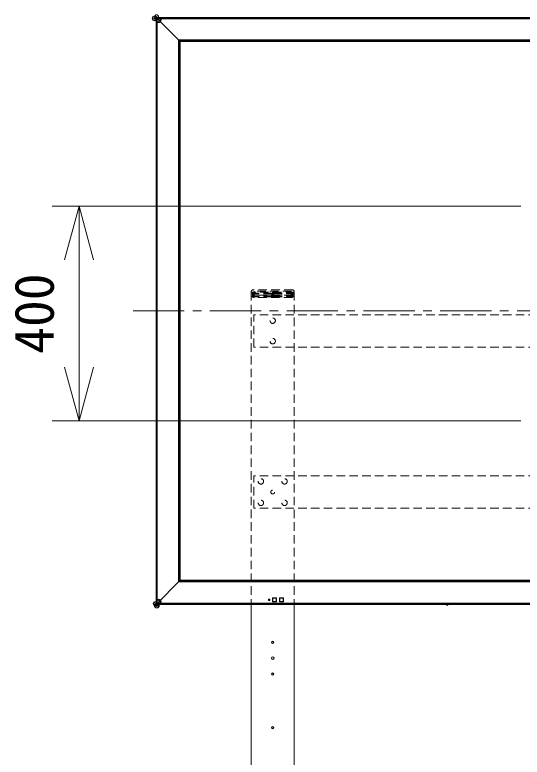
# Model space of a CAD drawing. Units: millimetres, scale not verified. Extents: x -62 to 367, y -117 to 355.
# Drawn here: x -47.16 to -23.56, y 33.57 to 68.11 of the extents above; entities that cross this region are included whole.
import ezdxf
from ezdxf.enums import TextEntityAlignment as Align

# ---------------------------------------------------------------- set-up
doc = ezdxf.new("R2010")
doc.units = ezdxf.units.MM
doc.header["$LTSCALE"] = 0.125
doc.linetypes.add('USER1', pattern=[28.575, 19.05, -3.175, 3.175, -3.175])
doc.linetypes.add('USER2', pattern=[4.7625, 3.175, -1.5875])
for name, color, linetype, lineweight in [('0-0_0', 7, 'Continuous', 18), ('0-5_SUNPO', 3, 'Continuous', 18), ('0-6_GAIKEI', 1, 'Continuous', 18)]:
    doc.layers.add(name, color=color, linetype=linetype, lineweight=lineweight)
doc.styles.add('ＭＳ ゴシック', font='')
doc.styles.get('ＭＳ ゴシック').set_extended_font_data('MS Gothic')

# ---------------------------------------------------------------- blocks, each defined once
blk = doc.blocks.new('_Open30')
at = {"layer": '0-0_0'}
blk.add_line((0, 0), (-1, 0), dxfattribs=at)
blk.add_lwpolyline([(-1, 0.26795), (0, 0), (-1, -0.26795)], dxfattribs=at)
blk = doc.blocks.new('D6')
at = {"layer": '0-5_SUNPO'}
for p, q in [((169.8797, 186.7167), (148.0769, 186.7167)), ((149.3269, 184.2167), (149.3269, 179.2167)), ((169.8797, 176.7167), (148.0769, 176.7167))]:
    blk.add_line(p, q, dxfattribs=at)
at = {"layer": '0-5_SUNPO', "xscale": 2.5, "yscale": 2.5}
for p, rotation in [((149.3269, 186.7167), 90), ((149.3269, 176.7167), 270)]:
    blk.add_blockref('_Open30', p, dxfattribs=dict(at, rotation=rotation))
at = {"layer": '0-5_SUNPO', "color": 7, "style": 'ＭＳ ゴシック'}
blk.add_text('400', height=1.833, rotation=90, dxfattribs=at).set_placement((148.7019, 179.8417), align=Align.BOTTOM_LEFT)

msp = doc.modelspace()

# ---------------------------------------------------------------- linework, layer by layer
at = {"layer": '0-6_GAIKEI', "color": 7}
for p, q in [((-40.5892, 67.9346), (-40.5892, 40.7333)), ((-40.5892, 67.9346), (-40.5892, 67.9346)), ((-40.587, 67.9399), (-40.5814, 67.9455)), ((-40.552, 67.975), (-40.5814, 67.9455)), ((-40.552, 67.975), (-40.5464, 67.9805)), ((-40.5267, 67.9877), (-40.5267, 67.9804)), ((-40.5267, 67.9877), (6.0283, 67.9877)), ((-40.5892, 40.7333), (-40.5892, 40.7333)), ((-40.5814, 40.7225), (-40.587, 40.728)), ((-40.552, 40.693), (-40.5814, 40.7225)), ((-40.5464, 40.6874), (-40.552, 40.693)), ((-40.5465, 40.735), (-40.5465, 40.735)), ((-40.5267, 40.6852), (-40.5411, 40.6852)), ((-40.5411, 40.6852), (-40.5411, 40.6852)), ((-40.5267, 40.6802), (-40.5267, 40.6876)), ((6.0283, 40.6802), (-40.5267, 40.6802)), ((-36.1617, 40.6802), (-36.1617, 19.814)), ((-34.1617, 16.664), (-34.1617, 40.6802))]:
    msp.add_line(p, q, dxfattribs=at)
at = {"layer": '0-6_GAIKEI'}
for p, q in [((-40.5814, 67.9331), (-40.5819, 67.9327)), ((-40.5819, 67.9327), (-40.5819, 40.7353)), ((-40.5465, 67.933), (-40.5814, 67.9331)), ((-40.5465, 67.933), (-40.5465, 40.735)), ((-40.5392, 67.9754), (-40.5396, 67.975)), ((-40.5396, 67.975), (-40.5394, 67.9401)), ((-40.5394, 67.9401), (-40.5395, 67.94)), ((-40.5394, 67.9401), (-40.5264, 67.9401)), ((-40.5267, 67.9754), (-40.5392, 67.9754)), ((-40.5289, 67.9224), (-40.5289, 40.7456)), ((-40.5208, 67.9224), (-40.5289, 67.9224)), ((-40.5267, 67.9804), (6.0283, 67.9804)), ((-40.5267, 67.9804), (-40.5267, 67.9459)), ((-40.5267, 67.9451), (6.0283, 67.9451)), ((-40.523, 67.9271), (-40.5236, 67.9285)), ((-40.5236, 67.9285), (-40.5231, 67.9274)), ((-40.5231, 67.9274), (6.0247, 67.9274)), ((-39.5476, 66.9462), (-40.5121, 67.9106)), ((-39.5476, 41.7218), (-39.5476, 66.9462)), ((-39.5316, 66.9301), (-39.5476, 66.9462)), ((5.0492, 66.9462), (-39.5476, 66.9462)), ((5.0331, 66.9301), (-39.5316, 66.9301)), ((-39.5316, 41.7379), (-39.5316, 66.9301)), ((-39.5316, 66.9301), (-39.5157, 66.9142)), ((5.0173, 66.9142), (-39.5157, 66.9142)), ((-39.5071, 41.7623), (-39.5071, 66.9057)), ((-39.4658, 41.8037), (-39.4658, 66.8643)), ((-39.4658, 66.8643), (4.9673, 66.8643)), ((-39.4658, 66.8643), (-39.4656, 66.8642)), ((-39.4656, 41.8038), (-39.4656, 66.8642)), ((-39.4656, 66.8642), (4.9672, 66.8642)), ((-39.5071, 41.7623), (-39.4658, 41.8037)), ((-39.4656, 41.8038), (-39.4658, 41.8037)), ((4.9672, 41.8038), (-39.4656, 41.8038)), ((-40.5121, 40.7574), (-39.5476, 41.7218)), ((-39.5316, 41.7379), (5.0331, 41.7379)), ((-39.5071, 41.7623), (-39.5157, 41.7537)), ((-39.5157, 41.7537), (5.0173, 41.7537)), ((-39.5071, 41.7623), (5.0087, 41.7623)), ((-35.3605, 40.9177), (-35.3605, 40.8627)), ((-35.3561, 40.9134), (-35.3549, 40.9121)), ((-35.3561, 40.8671), (-35.3561, 40.9134)), ((-35.3549, 40.8683), (-35.3561, 40.8671)), ((-35.3005, 40.9227), (-35.3555, 40.9227)), ((-35.3555, 40.8577), (-35.3005, 40.8577)), ((-35.3499, 40.9121), (-35.3549, 40.9121)), ((-35.3549, 40.8683), (-35.3549, 40.9121)), ((-35.3549, 40.8683), (-35.3499, 40.8683)), ((-35.3499, 40.9171), (-35.3511, 40.9184)), ((-35.3511, 40.9184), (-35.3048, 40.9184)), ((-35.3511, 40.8621), (-35.3499, 40.8633)), ((-35.3048, 40.8621), (-35.3511, 40.8621)), ((-35.3499, 40.9171), (-35.3061, 40.9171)), ((-35.3499, 40.9171), (-35.3499, 40.9121)), ((-35.3499, 40.9121), (-35.3061, 40.9121)), ((-35.3499, 40.8683), (-35.3499, 40.9121)), ((-35.3011, 40.8683), (-35.3499, 40.8683)), ((-35.3499, 40.8683), (-35.3499, 40.8633)), ((-35.3061, 40.8633), (-35.3499, 40.8633)), ((-35.3048, 40.9184), (-35.3061, 40.9171)), ((-35.3061, 40.9121), (-35.3061, 40.9171)), ((-35.3011, 40.9122), (-35.3061, 40.9122)), ((-35.3061, 40.9121), (-35.3061, 40.8683)), ((-35.3061, 40.8633), (-35.3048, 40.8621)), ((-35.306, 40.8633), (-35.306, 40.8683)), ((-35.3011, 40.9121), (-35.2998, 40.9134)), ((-35.3011, 40.9121), (-35.3011, 40.8683)), ((-35.2998, 40.8671), (-35.3011, 40.8683)), ((-35.2998, 40.9134), (-35.2998, 40.8671)), ((-35.2955, 40.8627), (-35.2955, 40.9177)), ((-35.168, 40.9765), (-35.168, 40.804)), ((-35.1642, 40.9727), (-35.163, 40.9715)), ((-35.1642, 40.8077), (-35.1642, 40.9727)), ((-35.163, 40.809), (-35.1642, 40.8077)), ((-34.9905, 40.9815), (-35.163, 40.9815)), ((-35.158, 40.9715), (-35.163, 40.9715)), ((-35.163, 40.809), (-35.163, 40.9715)), ((-35.163, 40.8089), (-35.158, 40.8089)), ((-35.163, 40.799), (-34.9905, 40.799)), ((-35.158, 40.9765), (-35.1592, 40.9777)), ((-35.1592, 40.9777), (-34.9942, 40.9777)), ((-35.1592, 40.8027), (-35.158, 40.804)), ((-34.9942, 40.8027), (-35.1592, 40.8027)), ((-35.158, 40.9765), (-35.158, 40.9715)), ((-35.158, 40.9765), (-34.9954, 40.9765)), ((-35.158, 40.9715), (-34.9954, 40.9715)), ((-35.158, 40.809), (-35.158, 40.9715)), ((-34.9904, 40.809), (-35.158, 40.809)), ((-35.158, 40.809), (-35.158, 40.804)), ((-34.9954, 40.804), (-35.158, 40.804)), ((-34.9942, 40.9777), (-34.9954, 40.9765)), ((-34.9954, 40.9715), (-34.9954, 40.9765)), ((-34.9904, 40.9715), (-34.9954, 40.9715)), ((-34.9954, 40.9715), (-34.9954, 40.809)), ((-34.9954, 40.804), (-34.9954, 40.809)), ((-34.9954, 40.804), (-34.9942, 40.8027)), ((-34.9904, 40.9715), (-34.9892, 40.9727)), ((-34.9904, 40.9715), (-34.9904, 40.809)), ((-34.9892, 40.8077), (-34.9904, 40.809)), ((-34.9892, 40.9727), (-34.9892, 40.8077)), ((-34.9855, 40.804), (-34.9855, 40.9765)), ((-34.8405, 40.9765), (-34.8405, 40.804)), ((-34.8367, 40.9727), (-34.8355, 40.9715)), ((-34.8367, 40.8077), (-34.8367, 40.9727)), ((-34.8355, 40.809), (-34.8367, 40.8077)), ((-34.663, 40.9815), (-34.8355, 40.9815)), ((-34.8355, 40.9715), (-34.8355, 40.809)), ((-34.8305, 40.9715), (-34.8355, 40.9715)), ((-34.8355, 40.8089), (-34.8305, 40.8089)), ((-34.8355, 40.799), (-34.663, 40.799)), ((-34.8305, 40.9765), (-34.8317, 40.9777)), ((-34.8317, 40.9777), (-34.6667, 40.9777)), ((-34.8317, 40.8027), (-34.8305, 40.804)), ((-34.6667, 40.8027), (-34.8317, 40.8027)), ((-34.8305, 40.9765), (-34.8305, 40.9715)), ((-34.8305, 40.9765), (-34.6679, 40.9765)), ((-34.6679, 40.9715), (-34.8305, 40.9715)), ((-34.8305, 40.9715), (-34.8305, 40.809)), ((-34.8305, 40.809), (-34.6629, 40.809)), ((-34.8305, 40.809), (-34.8305, 40.804)), ((-34.8305, 40.804), (-34.6679, 40.804)), ((-34.6667, 40.9777), (-34.6679, 40.9765)), ((-34.6679, 40.9715), (-34.6679, 40.9765)), ((-34.6629, 40.9715), (-34.6679, 40.9715)), ((-34.6679, 40.809), (-34.6679, 40.9715)), ((-34.6679, 40.804), (-34.6679, 40.809)), ((-34.6679, 40.804), (-34.6667, 40.8027)), ((-34.6629, 40.9715), (-34.6617, 40.9727)), ((-34.6629, 40.9715), (-34.6629, 40.809)), ((-34.6617, 40.8077), (-34.6629, 40.809)), ((-34.6617, 40.9727), (-34.6617, 40.8077)), ((-34.658, 40.804), (-34.658, 40.9765)), ((-40.5819, 40.7353), (-40.5814, 40.7348)), ((-40.5814, 40.7348), (-40.5465, 40.735)), ((-40.5465, 40.735), (-40.5289, 40.7456)), ((-40.5394, 40.7279), (-40.5396, 40.693)), ((-40.5396, 40.693), (-40.5392, 40.6926)), ((-40.5289, 40.7456), (-40.5395, 40.7279)), ((-40.5395, 40.7279), (-40.5394, 40.7279)), ((-40.5264, 40.7279), (-40.5394, 40.7279)), ((-40.5392, 40.6926), (-40.5267, 40.6926)), ((-40.5289, 40.7456), (-40.5208, 40.7456)), ((6.0283, 40.7229), (-40.5267, 40.7229)), ((-40.5267, 40.6876), (-40.5267, 40.722)), ((6.0283, 40.6876), (-40.5267, 40.6876)), ((-40.5237, 40.7391), (-40.523, 40.7409)), ((-40.5231, 40.7406), (-40.5237, 40.7391)), ((6.0247, 40.7406), (-40.5231, 40.7406))]:
    msp.add_line(p, q, dxfattribs=at)
at = {"layer": '0-6_GAIKEI', "color": 8, "linetype": 'USER2'}
for p, q in [((-34.2392, 55.3115), (-36.0842, 55.3115)), ((-34.1617, 55.2115), (-36.1617, 55.2115)), ((-36.1617, 55.2115), (-36.1617, 40.6802)), ((-36.1592, 55.2365), (-36.1592, 55.2115)), ((-35.1992, 55.1615), (-36.1242, 55.1615)), ((-35.2079, 55.0865), (-36.1242, 55.0865)), ((-35.1992, 55.0115), (-36.1242, 55.0115)), ((-36.1052, 55.1615), (-36.1067, 55.2115)), ((-36.103, 55.0865), (-36.1045, 55.137)), ((-36.1007, 55.0115), (-36.1022, 55.0617)), ((-36.0999, 54.9857), (-36.1, 54.9865)), ((-35.1992, 55.1365), (-36.0992, 55.1365)), ((-34.2242, 55.0615), (-36.0992, 55.0615)), ((-35.1992, 54.9865), (-36.0992, 54.9865)), ((-34.2485, 54.9615), (-36.0749, 54.9615)), ((-36.0617, 55.1615), (-36.0617, 55.2115)), ((-36.0617, 55.0865), (-36.0617, 55.1365)), ((-36.0617, 55.0115), (-36.0617, 55.0615)), ((-36.0617, 54.9615), (-36.0617, 54.9865)), ((-36.0492, 55.1365), (-36.0492, 55.1615)), ((-36.0492, 55.0615), (-36.0492, 55.0865)), ((-36.0492, 54.9865), (-36.0492, 55.0115)), ((-36.0317, 54.9615), (-36.0267, 55.249)), ((-34.2967, 55.249), (-36.0267, 55.249)), ((-35.1992, 55.1615), (-35.1992, 55.1365)), ((-35.1992, 55.0115), (-35.1992, 54.9865)), ((-35.1742, 55.2115), (-35.1742, 55.1125)), ((-35.1742, 55.0105), (-35.1742, 54.9615)), ((-35.1617, 55.164), (-35.1617, 54.959)), ((-35.1492, 55.2115), (-35.1492, 55.1125)), ((-35.1492, 55.0105), (-35.1492, 54.9615)), ((-35.1242, 55.1615), (-34.1992, 55.1615)), ((-35.1242, 55.1615), (-35.1242, 55.1365)), ((-35.1242, 55.1365), (-34.2242, 55.1365)), ((-35.1242, 55.0115), (-34.1992, 55.0115)), ((-35.1242, 55.0115), (-35.1242, 54.9865)), ((-35.1242, 54.9865), (-34.2242, 54.9865)), ((-35.1155, 55.0865), (-34.1992, 55.0865)), ((-34.2917, 54.9615), (-34.2967, 55.249)), ((-34.2742, 55.1365), (-34.2742, 55.1615)), ((-34.2742, 55.0615), (-34.2742, 55.0865)), ((-34.2742, 54.9865), (-34.2742, 55.0115)), ((-34.2617, 55.1615), (-34.2617, 55.2115)), ((-34.2617, 55.0865), (-34.2617, 55.1365)), ((-34.2617, 55.0115), (-34.2617, 55.0615)), ((-34.2617, 54.9615), (-34.2617, 54.9865)), ((-34.2235, 54.9857), (-34.2235, 54.9865)), ((-34.2227, 55.0115), (-34.2212, 55.0617)), ((-34.2205, 55.0865), (-34.2189, 55.137)), ((-34.2182, 55.1615), (-34.2167, 55.2115)), ((-34.1642, 55.2365), (-34.1642, 55.2115)), ((-34.1617, 55.2115), (-34.1617, 40.6802)), ((-36.0417, 45.1515), (-36.0417, 46.6515)), ((1.5433, 45.1515), (-36.0417, 45.1515))]:
    msp.add_line(p, q, dxfattribs=at)
at = {"layer": '0-6_GAIKEI', "color": 9, "linetype": 'USER1'}
msp.add_line((-41.6549, 54.334), (8.4542, 54.334), dxfattribs=at)
at = {"layer": '0-6_GAIKEI'}
for points in [[(-40.5395, 67.94), (-40.5289, 67.9224), (-40.5465, 67.933), (-40.5465, 67.933)], [(-39.5316, 41.7379), (-39.5157, 41.7537), (-39.5157, 66.9142)], [(-39.4658, 66.8643), (-39.5071, 66.9057), (-39.5157, 66.9142)], [(4.9673, 66.8643), (5.0087, 66.9057), (-39.5071, 66.9057)], [(5.0087, 41.7623), (4.9673, 41.8037), (-39.4658, 41.8037)], [(-39.5316, 41.7379), (-39.5476, 41.7218), (5.0492, 41.7218)]]:
    msp.add_lwpolyline(points, dxfattribs=at)
at = {"layer": '0-6_GAIKEI', "color": 7}
msp.add_lwpolyline([(-40.5411, 67.9827), (-40.5411, 67.9827), (-40.5267, 67.9827)], dxfattribs=at)
at = {"layer": '0-6_GAIKEI', "color": 8, "linetype": 'USER2'}
for points in [[(1.5433, 52.6515), (1.5433, 54.1515), (-36.0417, 54.1515)], [(1.5433, 52.6515), (-36.0417, 52.6515), (-36.0417, 54.1515)], [(1.5433, 45.1515), (1.5433, 46.6515), (-36.0417, 46.6515)]]:
    msp.add_lwpolyline(points, dxfattribs=at)
at = {"layer": '0-6_GAIKEI'}
for centre, radius in [((-40.6492, 67.9463), 0.1141), ((-40.6435, 67.9526), 0.1068), ((-40.5627, 68.0194), 0.0888), ((-40.5638, 68.0161), 0.0853), ((-40.6128, 67.9597), 0.0753), ((-40.6044, 67.9623), 0.0665), ((-40.5939, 67.9175), 0.0178), ((-40.5799, 67.9595), 0.0265), ((-40.5914, 67.9256), 0.0093), ((-40.4758, 67.8694), 0.1235), ((-40.4955, 67.8847), 0.0986), ((-40.5665, 67.9733), 0.027), ((-40.5674, 67.953), 0.0249), ((-40.4912, 67.8889), 0.0988), ((-40.5733, 67.9468), 0.0164), ((-40.5772, 67.9434), 0.0112), ((-40.5802, 67.9413), 0.00762), ((-40.5854, 67.9388), 0.00196), ((-40.5843, 67.9394), 0.00304), ((-40.5853, 67.9391), 0.00198), ((-40.586, 67.939), 0.00133), ((-40.5594, 67.9609), 0.0249), ((-40.5528, 67.9674), 0.0156), ((-40.5485, 67.9726), 0.00889), ((-40.5473, 67.9746), 0.00654), ((-40.5282, 67.9188), 0.0241), ((-40.5257, 67.9215), 0.0237), ((-40.5458, 67.9783), 0.00261), ((-40.5316, 67.9252), 0.0168), ((-40.5325, 67.9259), 0.0157), ((-40.5328, 67.9269), 0.0147), ((-40.5453, 67.9789), 0.00195), ((-40.5467, 67.9332), 0.0003), ((-40.5455, 67.9795), 0.00135), ((-40.5428, 67.9314), 0.00402), ((-40.5332, 67.9846), 0.00809), ((-40.4766, 67.946), 0.0501), ((-40.4766, 67.946), 0.0501), ((-40.6258, 40.7118), 0.0888), ((-40.6225, 40.7107), 0.0853), ((-40.4759, 40.7986), 0.1235), ((-40.4953, 40.7833), 0.0988), ((-40.4912, 40.7789), 0.0986), ((-40.528, 40.7487), 0.0237), ((-40.5253, 40.7463), 0.0241), ((-40.5316, 40.7428), 0.0168), ((-40.5324, 40.742), 0.0157), ((-40.5334, 40.7416), 0.0147), ((-40.4766, 40.722), 0.0501), ((-40.4766, 40.722), 0.0501), ((-40.5527, 40.6252), 0.1141), ((-40.5591, 40.631), 0.1068), ((-40.5662, 40.6617), 0.0753), ((-40.5688, 40.6701), 0.0665), ((-40.5798, 40.7079), 0.027), ((-40.5911, 40.7412), 0.00809), ((-40.566, 40.6945), 0.0265), ((-40.5674, 40.715), 0.0249), ((-40.5739, 40.7217), 0.0156), ((-40.5791, 40.726), 0.00889), ((-40.5811, 40.7271), 0.00654), ((-40.5854, 40.7291), 0.00195), ((-40.586, 40.7289), 0.00135), ((-40.5847, 40.7287), 0.00261), ((-40.5594, 40.707), 0.0249), ((-40.5533, 40.7011), 0.0164), ((-40.5499, 40.6972), 0.0112), ((-40.5478, 40.6943), 0.00762), ((-40.5459, 40.6901), 0.00304), ((-40.5456, 40.6891), 0.00198), ((-40.5453, 40.6891), 0.00196), ((-40.5455, 40.6885), 0.00133), ((-40.5379, 40.7316), 0.00402), ((-40.524, 40.6805), 0.0178), ((-40.5321, 40.683), 0.0093), ((-40.5397, 40.7277), 0.0003), ((-35.1617, 38.914), 0.05), ((-35.1617, 38.914), 0.0425), ((-35.1617, 38.1765), 0.0625), ((-35.1617, 38.1765), 0.055), ((-35.1617, 37.439), 0.05), ((-35.1617, 37.439), 0.0425), ((-35.1617, 34.939), 0.05), ((-35.1617, 34.939), 0.0425)]:
    msp.add_circle(centre, radius, dxfattribs=at)
at = {"layer": '0-6_GAIKEI', "color": 8, "linetype": 'USER2'}
for centre, radius in [((-35.1617, 55.0615), 0.0525), ((-35.1617, 55.0615), 0.0375), ((-35.1617, 53.8765), 0.125), ((-35.1617, 52.9265), 0.125), ((-35.7117, 46.4015), 0.125), ((-34.6117, 46.4015), 0.125), ((-35.1617, 45.9015), 0.0875), ((-35.7117, 45.4015), 0.125), ((-34.6117, 45.4015), 0.125)]:
    msp.add_circle(centre, radius, dxfattribs=at)
at = {"layer": '0-6_GAIKEI', "color": 7}
for centre, radius in [((-27.0442, 40.6699), 0.0409), ((-27.0608, 40.6724), 0.0241)]:
    msp.add_circle(centre, radius, dxfattribs=at)
for centre, start, end in [((-40.5817, 67.9346), 135, 180), ((-40.5411, 67.9752), 90, 135), ((-40.5817, 40.7333), 180, 225), ((-40.5411, 40.6927), 225, 270)]:
    msp.add_arc(centre, 0.0075, start, end, dxfattribs=at)
at = {"layer": '0-6_GAIKEI'}
for centre, radius, start, end in [((-40.4767, 67.9459), 0.05, 180, 181.01803), ((-40.4767, 67.9459), 0.05, 187.56564, 200.4046), ((-40.4767, 67.9459), 0.05, 201.79707, 225.00001), ((-40.4767, 40.722), 0.05, 135, 158.20293), ((-35.3555, 40.9177), 0.005, 90, 180), ((-35.3555, 40.8627), 0.005, 180, 270), ((-35.3511, 40.9134), 0.005, 90.06979, 179.93022), ((-35.3511, 40.8671), 0.005, 180.06978, 269.93021), ((-35.3048, 40.9134), 0.005, 0.06978, 89.93022), ((-35.3048, 40.8671), 0.005, 270.06978, 359.93022), ((-35.3005, 40.9177), 0.005, 0, 90), ((-35.3005, 40.8627), 0.005, 270, 0), ((-35.163, 40.9765), 0.005, 90, 180), ((-35.163, 40.804), 0.005, 180, 270), ((-35.1592, 40.9727), 0.005, 90.06979, 179.93022), ((-35.1592, 40.8077), 0.005, 180.06978, 269.93021), ((-34.9942, 40.9727), 0.005, 0.06978, 89.93022), ((-34.9942, 40.8077), 0.005, 270.06978, 359.93022), ((-34.9905, 40.9765), 0.005, 0, 90), ((-34.9905, 40.804), 0.005, 270, 0), ((-34.8355, 40.9765), 0.005, 90, 180), ((-34.8355, 40.804), 0.005, 180, 270), ((-34.8317, 40.9727), 0.005, 90.06979, 179.93022), ((-34.8317, 40.8077), 0.005, 180.06978, 269.93021), ((-34.6667, 40.9727), 0.005, 0.06978, 89.93022), ((-34.6667, 40.8077), 0.005, 270.06978, 359.93022), ((-34.663, 40.9765), 0.005, 0, 90), ((-34.663, 40.804), 0.005, 270, 0), ((-40.4767, 40.722), 0.05, 178.98197, 180), ((-40.4767, 40.722), 0.05, 159.99356, 172.15005)]:
    msp.add_arc(centre, radius, start, end, dxfattribs=at)
at = {"layer": '0-6_GAIKEI', "color": 8, "linetype": 'USER2'}
for centre, radius, start, end in [((-36.0842, 55.2365), 0.075, 90, 180), ((-36.0492, 55.3115), 0.0125, 180, 0), ((-34.2742, 55.3115), 0.0125, 180, 0), ((-34.2392, 55.2365), 0.075, 0, 90), ((-36.0992, 55.1615), 0.025, 180, 270), ((-36.0992, 55.0865), 0.025, 180, 270), ((-36.0992, 55.0115), 0.025, 180, 270), ((-36.0749, 54.9865), 0.025, 181.71836, 270), ((-34.2485, 54.9865), 0.025, 270, 358.28164), ((-34.2242, 55.1615), 0.025, 270, 0), ((-34.2242, 55.0865), 0.025, 270, 0), ((-34.2242, 55.0115), 0.025, 270, 0)]:
    msp.add_arc(centre, radius, start, end, dxfattribs=at)
at = {"layer": '0-6_GAIKEI', "color": 7}
for centre, major_axis, start_param, end_param in [((-40.5817, 67.9346), (-0.0053, 0.0053), 0, 0.7854502), ((-40.5411, 67.9752), (0.0053, -0.0053), 2.3561424, 3.1415927)]:
    msp.add_ellipse(centre, major_axis=major_axis, ratio=0.999896, start_param=start_param, end_param=end_param, dxfattribs=at)
at = {"layer": '0-6_GAIKEI'}
for centre, major_axis, ratio, start_param, end_param in [((-40.5691, 67.9331), (-0.0124, 0.0124), 0.57735, 6.2831853, 7.3303829), ((-40.5396, 67.9626), (-0.0124, 0.0124), 0.57735, 5.2359878, 6.2831853), ((-35.3499, 40.9121), (-0.00354, -0.00354), 0.998783, 3.9276009, 5.4971792), ((-35.3499, 40.8683), (0.00354, -0.00354), 0.998783, 3.9276009, 5.4971792), ((-35.3061, 40.9121), (-0.00354, 0.00354), 0.998783, 3.9276009, 5.4971792), ((-35.3061, 40.8683), (0.00354, 0.00354), 0.998783, 3.9276009, 5.4971792), ((-35.158, 40.9715), (-0.00354, -0.00354), 0.998783, 3.9276009, 5.4971792), ((-35.158, 40.809), (0.00354, -0.00354), 0.998783, 3.9276009, 5.4971792), ((-34.9954, 40.9715), (-0.00354, 0.00354), 0.998783, 3.9276009, 5.4971792), ((-34.9954, 40.809), (0.00354, 0.00354), 0.998783, 3.9276009, 5.4971792), ((-34.8305, 40.9715), (-0.00354, -0.00354), 0.998783, 3.9276009, 5.4971792), ((-34.8305, 40.809), (-0.00354, 0.00354), 0.998783, 0.7860072, 2.3555855), ((-34.6679, 40.9715), (-0.00354, 0.00354), 0.998783, 3.9276009, 5.4971792), ((-34.6679, 40.809), (0.00354, 0.00354), 0.998783, 3.9276009, 5.4971792), ((-40.5691, 40.7348), (-0.0124, -0.0124), 0.57735, 5.2359878, 6.2831853), ((-40.5396, 40.7054), (-0.0124, -0.0124), 0.57735, 6.2831853, 7.3303829)]:
    msp.add_ellipse(centre, major_axis=major_axis, ratio=ratio, start_param=start_param, end_param=end_param, dxfattribs=at)

# ---------------------------------------------------------------- block references
at = {"layer": '0-5_SUNPO'}
msp.add_blockref('D6', (-193.4976, -127.5052), dxfattribs=at)

doc.saveas('drawing.dxf')
